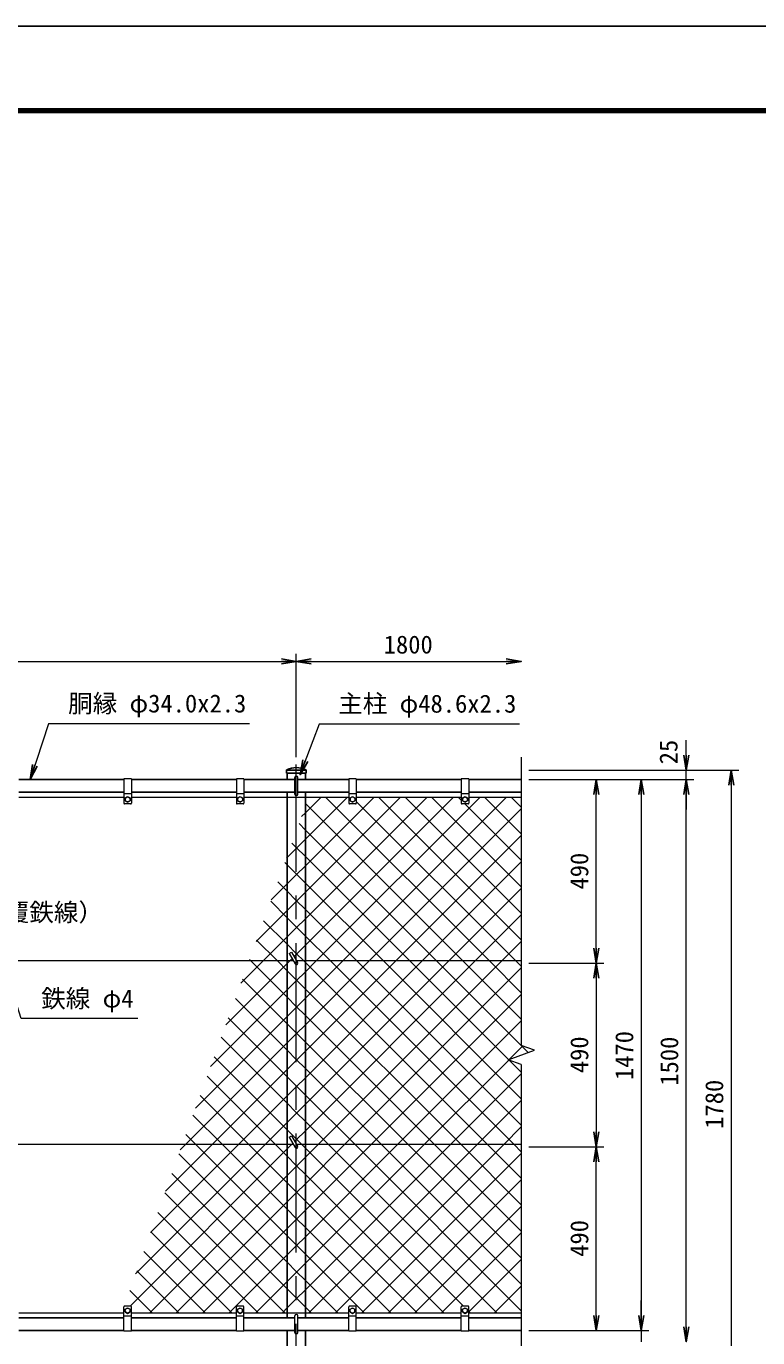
# Model space of a CAD drawing. Units: millimetres, scale not verified. Extents: x -4200 to 4200, y -2970 to 2970.
# Drawn here: x -2305 to -354, y -530 to 2970 of the extents above; entities that cross this region are included whole.
import ezdxf
from ezdxf.enums import TextEntityAlignment as Align

# ---------------------------------------------------------------- set-up
doc = ezdxf.new("R2010")
doc.units = ezdxf.units.MM
doc.header["$LTSCALE"] = 10
doc.linetypes.add('USER1', pattern=[50.8, 31.75, -6.35, 6.35, -6.35])
for name, color, linetype, lineweight in [('0-0_D-STR1', 1, 'Continuous', 25), ('0-2_D-STR3', 3, 'Continuous', 13), ('0-3_D-STR2', 7, 'Continuous', 13), ('0-4_D-BMK', 2, 'USER1', 13), ('0-5_D-STR-DIM', 7, 'Continuous', 13), ('0-6_0', 7, 'Continuous', 25), ('0-A_D-STR-TXT', 7, 'Continuous', 13), ('0-C_D-TTL', 7, 'Continuous', 25)]:
    doc.layers.add(name, color=color, linetype=linetype, lineweight=lineweight)
doc.styles.add('ＭＳ ゴシック', font='')
doc.styles.get('ＭＳ ゴシック').set_extended_font_data('MS Gothic')

# ---------------------------------------------------------------- blocks, each defined once
blk = doc.blocks.new('_Open')
at = {"layer": '0-6_0'}
blk.add_line((-10, 1.667), (0, 0), dxfattribs=at)
blk.add_lwpolyline([(-10, -1.667), (0, 0), (-10, 0)], dxfattribs=at)

msp = doc.modelspace()

# ---------------------------------------------------------------- linework, layer by layer
at = {"layer": '0-0_D-STR1'}
for p, q in [((-1611.07, 985.33), (-1611.07, 977)), ((-1558.87, 985), (-1611.07, 985)), ((-1558.87, 985.33), (-1558.87, 977)), ((-2044.97, 960), (-2324.97, 960)), ((-1744.97, 960), (-2024.97, 960)), ((-1588.97, 960), (-1724.97, 960)), ((-1558.87, 977), (-1611.07, 977)), ((-1609.27, 977), (-1609.27, 960)), ((-1444.97, 960), (-1580.97, 960)), ((-1560.67, 960), (-1560.67, 977)), ((-1144.97, 960), (-1424.97, 960)), ((-984.97, 960), (-1124.97, 960)), ((-2044.97, 926), (-2324.97, 926)), ((-1744.97, 926), (-2024.97, 926)), ((-1588.97, 926), (-1724.97, 926)), ((-1609.27, 926), (-1609.27, -476)), ((-1444.97, 926), (-1580.97, 926)), ((-1560.67, -476), (-1560.67, 926)), ((-1144.97, 926), (-1424.97, 926)), ((-984.97, 926), (-1124.97, 926)), ((-2044.97, -476), (-2324.97, -476)), ((-1744.97, -476), (-2024.97, -476)), ((-1588.97, -476), (-1724.97, -476)), ((-1444.97, -476), (-1580.97, -476)), ((-1144.97, -476), (-1424.97, -476)), ((-984.97, -476), (-1124.97, -476)), ((-2044.97, -510), (-2324.97, -510)), ((-1744.97, -510), (-2024.97, -510)), ((-1588.97, -510), (-1724.97, -510)), ((-1444.97, -510), (-1580.97, -510)), ((-1144.97, -510), (-1424.97, -510)), ((-984.97, -510), (-1124.97, -510))]:
    msp.add_line(p, q, dxfattribs=at)
msp.add_lwpolyline([(-1609.27, -510), (-1609.27, -795), (-1560.67, -795), (-1560.67, -510)], dxfattribs=at)
for centre, radius, start, end in [((-1610.07, 985.33), 1, 122.29827, 180), ((-1584.97, 932.66), 59.34, 64.40505, 115.59495), ((-1559.87, 985.33), 1, 0, 57.70173)]:
    msp.add_arc(centre, radius, start, end, dxfattribs=at)
at = {"layer": '0-2_D-STR3'}
for p, q in [((-2044.97, 962), (-2044.97, 897)), ((-2024.97, 962), (-2044.97, 962)), ((-2024.97, 962), (-2024.97, 897)), ((-1744.97, 962), (-1744.97, 897)), ((-1724.97, 962), (-1744.97, 962)), ((-1724.97, 962), (-1724.97, 897)), ((-1588.97, 921), (-1588.97, 965)), ((-1580.97, 921), (-1580.97, 965)), ((-1444.97, 962), (-1444.97, 897)), ((-1424.97, 962), (-1444.97, 962)), ((-1424.97, 962), (-1424.97, 897)), ((-1144.97, 962), (-1144.97, 897)), ((-1124.97, 962), (-1144.97, 962)), ((-1124.97, 962), (-1124.97, 897)), ((-2324.97, 913), (-2044.97, 913)), ((-2024.97, 922), (-2044.97, 922)), ((-2041.47, 910.74), (-2034.97, 914.5)), ((-2041.47, 910.74), (-2041.47, 903.26)), ((-2034.97, 914.5), (-2028.47, 910.74)), ((-2028.47, 910.74), (-2028.47, 903.26)), ((-2024.97, 913), (-1744.97, 913)), ((-1724.97, 922), (-1744.97, 922)), ((-1741.47, 910.74), (-1734.97, 914.5)), ((-1741.47, 910.74), (-1741.47, 903.26)), ((-1734.97, 914.5), (-1728.47, 910.74)), ((-1728.47, 910.74), (-1728.47, 903.26)), ((-1724.97, 913), (-1444.97, 913)), ((-1424.97, 922), (-1444.97, 922)), ((-1441.47, 910.74), (-1434.97, 914.5)), ((-1441.47, 910.74), (-1441.47, 903.26)), ((-1434.97, 914.5), (-1428.47, 910.74)), ((-1428.47, 910.74), (-1428.47, 903.26)), ((-1424.97, 913), (-1144.97, 913)), ((-1124.97, 922), (-1144.97, 922)), ((-1141.47, 910.74), (-1134.97, 914.5)), ((-1141.47, 910.74), (-1141.47, 903.26)), ((-1134.97, 914.5), (-1128.47, 910.74)), ((-1128.47, 910.74), (-1128.47, 903.26)), ((-1124.97, 913), (-984.97, 913)), ((-2026.97, 895), (-2042.97, 895)), ((-1726.97, 895), (-1742.97, 895)), ((-1426.97, 895), (-1442.97, 895)), ((-1126.97, 895), (-1142.97, 895)), ((-1604.37, 495.59), (-1597.44, 499.59)), ((-1604.37, 495.59), (-1588.44, 468)), ((-1597.44, 499.59), (-1581.51, 472)), ((-1593.06, 476), (-3383.82, 476)), ((-984.97, 476), (-1583.82, 476)), ((-1604.37, 5.59), (-1597.44, 9.59)), ((-1604.37, 5.59), (-1588.44, -22)), ((-1597.44, 9.59), (-1581.51, -18)), ((-1593.06, -14), (-3383.82, -14)), ((-984.97, -14), (-1583.82, -14)), ((-2044.97, -512), (-2044.97, -447)), ((-2026.97, -445), (-2042.97, -445)), ((-2041.47, -460.74), (-2041.47, -453.26)), ((-2028.47, -460.74), (-2028.47, -453.26)), ((-2024.97, -512), (-2024.97, -447)), ((-1744.97, -512), (-1744.97, -447)), ((-1726.97, -445), (-1742.97, -445)), ((-1741.47, -460.74), (-1741.47, -453.26)), ((-1728.47, -460.74), (-1728.47, -453.26)), ((-1724.97, -512), (-1724.97, -447)), ((-1444.97, -512), (-1444.97, -447)), ((-1426.97, -445), (-1442.97, -445)), ((-1441.47, -460.74), (-1441.47, -453.26)), ((-1428.47, -460.74), (-1428.47, -453.26)), ((-1424.97, -512), (-1424.97, -447)), ((-1144.97, -512), (-1144.97, -447)), ((-1126.97, -445), (-1142.97, -445)), ((-1141.47, -460.74), (-1141.47, -453.26)), ((-1128.47, -460.74), (-1128.47, -453.26)), ((-1124.97, -512), (-1124.97, -447)), ((-2324.97, -463), (-2044.97, -463)), ((-2024.97, -472), (-2044.97, -472)), ((-2041.47, -460.74), (-2034.97, -464.5)), ((-2034.97, -464.5), (-2028.47, -460.74)), ((-2024.97, -463), (-1744.97, -463)), ((-1724.97, -472), (-1744.97, -472)), ((-1741.47, -460.74), (-1734.97, -464.5)), ((-1734.97, -464.5), (-1728.47, -460.74)), ((-1724.97, -463), (-1444.97, -463)), ((-1588.97, -515), (-1588.97, -471)), ((-1580.97, -515), (-1580.97, -471)), ((-1424.97, -472), (-1444.97, -472)), ((-1441.47, -460.74), (-1434.97, -464.5)), ((-1434.97, -464.5), (-1428.47, -460.74)), ((-1424.97, -463), (-1144.97, -463)), ((-1124.97, -472), (-1144.97, -472)), ((-1141.47, -460.74), (-1134.97, -464.5)), ((-1134.97, -464.5), (-1128.47, -460.74)), ((-1124.97, -463), (-984.97, -463)), ((-2024.97, -512), (-2044.97, -512)), ((-1724.97, -512), (-1744.97, -512)), ((-1424.97, -512), (-1444.97, -512)), ((-1124.97, -512), (-1144.97, -512))]:
    msp.add_line(p, q, dxfattribs=at)
for points in [[(-2041.47, 903.26), (-2034.97, 899.5), (-2028.47, 903.26)], [(-1741.47, 903.26), (-1734.97, 899.5), (-1728.47, 903.26)], [(-1441.47, 903.26), (-1434.97, 899.5), (-1428.47, 903.26)], [(-1141.47, 903.26), (-1134.97, 899.5), (-1128.47, 903.26)], [(-2041.47, -453.26), (-2034.97, -449.5), (-2028.47, -453.26)], [(-1741.47, -453.26), (-1734.97, -449.5), (-1728.47, -453.26)], [(-1441.47, -453.26), (-1434.97, -449.5), (-1428.47, -453.26)], [(-1141.47, -453.26), (-1134.97, -449.5), (-1128.47, -453.26)]]:
    msp.add_lwpolyline(points, dxfattribs=at)
for centre in [(-2034.97, 907), (-1734.97, 907), (-1434.97, 907), (-1134.97, 907), (-2034.97, -457), (-1734.97, -457), (-1434.97, -457), (-1134.97, -457)]:
    msp.add_circle(centre, 6.49, dxfattribs=at)
for centre, radius, start, end in [((-1584.97, 965), 4, 0, 180), ((-1584.97, 921), 4, 180, 0), ((-2042.97, 897), 2, 180, 270), ((-2026.97, 897), 2, 270, 0), ((-1742.97, 897), 2, 180, 270), ((-1726.97, 897), 2, 270, 0), ((-1442.97, 897), 2, 180, 270), ((-1426.97, 897), 2, 270, 0), ((-1142.97, 897), 2, 180, 270), ((-1126.97, 897), 2, 270, 0), ((-1584.97, 470), 4, 210, 30), ((-1584.97, -20), 4, 210, 30), ((-2042.97, -447), 2, 90, 180), ((-2026.97, -447), 2, 0, 90), ((-1742.97, -447), 2, 90, 180), ((-1726.97, -447), 2, 0, 90), ((-1442.97, -447), 2, 90, 180), ((-1426.97, -447), 2, 0, 90), ((-1142.97, -447), 2, 90, 180), ((-1126.97, -447), 2, 0, 90), ((-1584.97, -471), 4, 0, 180), ((-1584.97, -515), 4, 180, 0)]:
    msp.add_arc(centre, radius, start, end, dxfattribs=at)
at = {"layer": '0-3_D-STR2'}
for p, q in [((-1560.67, 729.99), (-1377.66, 913)), ((-1560.67, 659.27), (-1306.95, 913)), ((-1531.82, 476), (-1094.82, 913)), ((-1461.11, 476), (-1024.11, 913)), ((-984.97, 532.49), (-1365.49, 913)), ((-984.97, 603.2), (-1294.78, 913)), ((-984.97, 673.91), (-1224.06, 913)), ((-1144.97, 904.62), (-1153.35, 913)), ((-984.97, 815.33), (-1082.64, 913)), ((-984.97, 886.04), (-1011.93, 913)), ((-1390.4, 476), (-984.97, 881.42)), ((-984.97, 744.62), (-1135.35, 895)), ((-1319.69, 476), (-984.97, 810.71)), ((-1609.27, 732.52), (-1615.5, 738.75)), ((-1248.97, 476), (-984.97, 740)), ((-1584.97, 708.22), (-1609.27, 732.52)), ((-1609.27, 681.39), (-1584.97, 705.69)), ((-1584.97, 705.69), (-1560.67, 729.99)), ((-1560.67, 683.92), (-1584.97, 708.22)), ((-1651.89, 638.77), (-1609.27, 681.39)), ((-1609.27, 661.81), (-1634.37, 686.91)), ((-1352.75, 476), (-1560.67, 683.92)), ((-1178.26, 476), (-984.97, 669.29)), ((-1584.97, 637.51), (-1609.27, 661.81)), ((-1609.27, 610.67), (-1584.97, 634.97)), ((-1584.97, 634.97), (-1560.67, 659.27)), ((-1560.67, 613.21), (-1584.97, 637.51)), ((-1692.36, 527.59), (-1609.27, 610.67)), ((-1423.46, 476), (-1560.67, 613.21)), ((-1635.59, 476), (-1690.98, 531.39)), ((-1706.3, 476), (-1709.85, 479.54)), ((-1609.27, 378.97), (-1706.3, 476)), ((-1609.27, 449.68), (-1635.59, 476)), ((-1560.67, 447.14), (-1531.82, 476)), ((-1560.67, 376.43), (-1461.11, 476)), ((-1560.67, 305.72), (-1390.4, 476)), ((-1560.67, 235.01), (-1319.69, 476)), ((-1560.67, 164.3), (-1248.97, 476)), ((-1560.67, 93.59), (-1178.26, 476)), ((-1456.13, -14), (-984.97, 457.16)), ((-984.97, 37.51), (-1423.46, 476)), ((-984.97, 108.22), (-1352.75, 476)), ((-1609.27, 308.26), (-1728.72, 427.7)), ((-1584.97, 425.38), (-1609.27, 449.68)), ((-1609.27, 398.54), (-1584.97, 422.84)), ((-1584.97, 422.84), (-1560.67, 447.14)), ((-1560.67, 401.08), (-1584.97, 425.38)), ((-1813.75, 194.07), (-1609.27, 398.54)), ((-1145.59, -14), (-1560.67, 401.08)), ((-1385.42, -14), (-984.97, 386.45)), ((-1609.27, 237.55), (-1747.58, 375.86)), ((-1584.97, 354.67), (-1609.27, 378.97)), ((-1609.27, 327.83), (-1584.97, 352.13)), ((-1584.97, 352.13), (-1560.67, 376.43)), ((-1560.67, 330.37), (-1584.97, 354.67)), ((-1854.22, 82.89), (-1609.27, 327.83)), ((-1609.27, 166.84), (-1766.45, 324.02)), ((-1216.3, -14), (-1560.67, 330.37)), ((-1314.71, -14), (-984.97, 315.74)), ((-1584.97, 283.96), (-1609.27, 308.26)), ((-1609.27, 257.12), (-1584.97, 281.42)), ((-1584.97, 281.42), (-1560.67, 305.72)), ((-1560.67, 259.66), (-1584.97, 283.96)), ((-1880.4, -14), (-1609.27, 257.12)), ((-1287.01, -14), (-1560.67, 259.66)), ((-1016.46, 213.54), (-980.85, 249.15)), ((-1584.97, 213.25), (-1609.27, 237.55)), ((-1609.27, 186.41), (-1584.97, 210.71)), ((-1584.97, 210.71), (-1560.67, 235.01)), ((-1560.67, 188.95), (-1584.97, 213.25)), ((-984.97, 178.94), (-1017.07, 211.03)), ((-1809.69, -14), (-1609.27, 186.41)), ((-1357.72, -14), (-1560.67, 188.95)), ((-1640.57, -14), (-1823.06, 168.49)), ((-1584.97, 142.54), (-1609.27, 166.84)), ((-1609.27, 115.7), (-1584.97, 140)), ((-1584.97, 140), (-1560.67, 164.3)), ((-1560.67, 118.24), (-1584.97, 142.54)), ((-1711.28, -14), (-1841.93, 116.65)), ((-1738.97, -14), (-1609.27, 115.7)), ((-1428.44, -14), (-1560.67, 118.24)), ((-1584.97, 69.29), (-1560.67, 93.59)), ((-1102.58, -14), (-984.97, 103.6)), ((-1781.99, -14), (-1860.8, 64.81)), ((-1668.26, -14), (-1609.27, 44.99)), ((-1609.27, 44.99), (-1584.97, 69.29)), ((-1852.7, -14), (-1879.67, 12.97)), ((-1031.87, -14), (-984.97, 32.89)), ((-2013.59, -359.33), (-1668.26, -14)), ((-1973.92, -248.95), (-1738.97, -14)), ((-1934.25, -138.56), (-1809.69, -14)), ((-1894.58, -28.18), (-1880.4, -14)), ((-1609.27, -257.42), (-1852.7, -14)), ((-1609.27, -186.71), (-1781.99, -14)), ((-1609.27, -116), (-1711.28, -14)), ((-1609.27, -45.29), (-1640.57, -14)), ((-1560.67, -118.54), (-1456.13, -14)), ((-1560.67, -189.25), (-1385.42, -14)), ((-1560.67, -259.96), (-1314.71, -14)), ((-1551.58, -463), (-1102.58, -14)), ((-1480.87, -463), (-1031.87, -14)), ((-984.97, -457.46), (-1428.44, -14)), ((-984.97, -386.75), (-1357.72, -14)), ((-984.97, -316.04), (-1287.01, -14)), ((-984.97, -245.33), (-1216.3, -14)), ((-984.97, -174.62), (-1145.59, -14)), ((-1609.27, -328.14), (-1898.45, -38.96)), ((-1584.97, -69.59), (-1609.27, -45.29)), ((-1560.67, -93.89), (-1584.97, -69.59)), ((-1410.16, -463), (-984.97, -37.82)), ((-1609.27, -398.85), (-1917.15, -90.97)), ((-1191.57, -463), (-1560.67, -93.89)), ((-1584.97, -140.3), (-1609.27, -116)), ((-1584.97, -142.84), (-1560.67, -118.54)), ((-1339.45, -463), (-984.97, -108.53)), ((-1615.83, -463), (-1935.84, -142.99)), ((-1905.13, -463), (-1609.27, -167.14)), ((-1609.27, -167.14), (-1584.97, -142.84)), ((-1560.67, -164.6), (-1584.97, -140.3)), ((-1262.28, -463), (-1560.67, -164.6)), ((-1686.54, -463), (-1954.53, -195.01)), ((-1584.97, -211.01), (-1609.27, -186.71)), ((-1584.97, -213.55), (-1560.67, -189.25)), ((-1268.74, -463), (-984.97, -179.24)), ((-1834.42, -463), (-1609.27, -237.85)), ((-1609.27, -237.85), (-1584.97, -213.55)), ((-1560.67, -235.31), (-1584.97, -211.01)), ((-1332.99, -463), (-1560.67, -235.31)), ((-1757.25, -463), (-1973.23, -247.02)), ((-1584.97, -281.72), (-1609.27, -257.42)), ((-1584.97, -284.26), (-1560.67, -259.96)), ((-1198.03, -463), (-984.97, -249.95)), ((-1827.96, -463), (-1991.92, -299.04)), ((-1763.71, -463), (-1609.27, -308.56)), ((-1609.27, -308.56), (-1584.97, -284.26)), ((-1560.67, -306.02), (-1584.97, -281.72)), ((-1403.7, -463), (-1560.67, -306.02)), ((-1584.97, -352.44), (-1609.27, -328.14)), ((-1124.97, -460.66), (-984.97, -320.66)), ((-1898.67, -463), (-2010.62, -351.06)), ((-1560.67, -376.74), (-1584.97, -352.44)), ((-1474.41, -463), (-1560.67, -376.74)), ((-1969.38, -463), (-2029.31, -403.07)), ((-1584.97, -423.15), (-1609.27, -398.85)), ((-1056.6, -463), (-984.97, -391.37)), ((-1560.67, -447.45), (-1584.97, -423.15)), ((-1545.12, -463), (-1560.67, -447.45)), ((-1120.86, -463), (-1124.97, -458.88)), ((-985.89, -463), (-984.97, -462.08))]:
    msp.add_line(p, q, dxfattribs=at)
for points in [[(-1732.82, 416.42), (-1673.24, 476), (-1609.27, 539.96), (-1584.97, 564.26), (-1560.67, 588.56), (-1236.24, 913)], [(-1611.43, 749.94), (-1609.27, 752.1), (-1584.97, 776.4), (-1560.67, 800.7), (-1448.37, 913)], [(-1590.67, 487.86), (-1584.97, 493.55), (-1560.67, 517.85), (-1165.53, 913)], [(-1570.97, 861.12), (-1560.67, 871.41), (-1519.08, 913)], [(-984.97, 391.07), (-1069.91, 476), (-1506.91, 913)], [(-984.97, 320.36), (-1140.62, 476), (-1558.9, 894.28)], [(-984.97, 461.78), (-999.2, 476), (-1424.97, 901.78)], [(-966.91, 231.58), (-1211.33, 476), (-1560.67, 825.35), (-1577.76, 842.44)], [(-1018.75, 212.71), (-1282.04, 476), (-1560.67, 754.64), (-1584.97, 778.94), (-1596.63, 790.59)], [(-984.97, -33.2), (-1004.17, -14), (-1494.17, 476), (-1560.67, 542.5), (-1584.97, 566.8), (-1609.27, 591.1), (-1653.24, 635.07)], [(-1588.85, -5.29), (-1584.97, -1.42), (-1560.67, 22.88), (-1107.55, 476), (-984.97, 598.58)], [(-984.97, -103.91), (-1074.88, -14), (-1560.67, 471.79), (-1564.88, 476), (-1584.97, 496.09), (-1609.27, 520.39), (-1672.11, 583.23)], [(-1975.84, -463), (-1609.27, -96.43), (-1584.97, -72.13), (-1560.67, -47.83), (-1526.84, -14), (-1036.84, 476), (-984.97, 527.87)], [(-1773.29, 305.24), (-1609.27, 469.25), (-1602.53, 476), (-1596.52, 482)], [(-1050.15, -463), (-1499.15, -14), (-1560.67, 47.53), (-1584.97, 71.83), (-1609.27, 96.13), (-1785.32, 272.18)], [(-1138.86, -445), (-1560.67, -23.18), (-1569.86, -14), (-1584.97, 1.12), (-1609.27, 25.42), (-1804.19, 220.33)], [(-1693, -463), (-1609.27, -379.27), (-1584.97, -354.97), (-1560.67, -330.67), (-1244, -14), (-1018.46, 211.54)], [(-1622.29, -463), (-1609.27, -449.99), (-1584.97, -425.69), (-1560.67, -401.39), (-1173.29, -14), (-984.97, 174.31)], [(-2028.55, -445), (-1609.27, -25.72), (-1597.55, -14), (-1594.7, -11.15)]]:
    msp.add_lwpolyline(points, dxfattribs=at)
at = {"layer": '0-4_D-BMK'}
msp.add_line((-1584.97, -810), (-1584.97, 1000), dxfattribs=at)
at = {"layer": '0-5_D-STR-DIM'}
for p, q in [((-1584.97, 1020), (-1584.97, 1295)), ((-1584.97, 1020), (-1584.97, 1295)), ((-3344.97, 1275), (-1624.97, 1275)), ((-1544.97, 1275), (-1024.97, 1275)), ((-544.97, 1025), (-544.97, 1065)), ((-984.97, 1020), (-984.97, 250.65)), ((-964.97, 985), (-404.97, 985)), ((-964.97, 985), (-524.97, 985)), ((-544.97, 960), (-544.97, 985)), ((-964.97, 960), (-644.97, 960)), ((-964.97, 960), (-524.97, 960)), ((-964.97, 960), (-524.97, 960)), ((-964.97, 960), (-764.97, 960)), ((-424.97, 945), (-424.97, -755)), ((-784.97, 510), (-784.97, 920)), ((-664.97, 920), (-664.97, -470)), ((-544.97, -500), (-544.97, 920)), ((-544.97, 920), (-544.97, 880)), ((-964.97, 470), (-764.97, 470)), ((-964.97, 470), (-764.97, 470)), ((-784.97, 430), (-784.97, 20)), ((-949.74, 237.83), (-984.97, 250.65)), ((-1020.21, 212.17), (-949.74, 237.83)), ((-984.97, 199.35), (-1020.21, 212.17)), ((-984.97, 199.35), (-984.97, -630)), ((-964.97, -20), (-764.97, -20)), ((-964.97, -20), (-764.97, -20)), ((-784.97, -470), (-784.97, -60)), ((-664.97, -470), (-664.97, -430)), ((-964.97, -510), (-644.97, -510)), ((-964.97, -510), (-644.97, -510)), ((-964.97, -510), (-764.97, -510)), ((-664.97, -510), (-664.97, -540))]:
    msp.add_line(p, q, dxfattribs=at)
at = {"layer": '0-A_D-STR-TXT'}
for points in [[(-1710.31, 1108.26), (-2246.26, 1108.26), (-2294.35, 961.9)], [(-989.58, 1108), (-1524.26, 1108), (-1574.29, 974.44)], [(-2008.02, 322.37), (-2319.35, 322.37), (-2367.45, 474.09)]]:
    msp.add_lwpolyline(points, dxfattribs=at)
at = {"layer": '0-C_D-TTL', "color": 2}
msp.add_lwpolyline([(-4200, 2970), (4200, 2970), (4200, -2970), (-4200, -2970)], close=True, dxfattribs=at)
at = {"layer": '0-C_D-TTL'}
for points in [[(-3930, 2750), (3930, 2750), (3930, -2750), (-3930, -2750)], [(-3927.5, 2747.5), (3927.5, 2747.5), (3927.5, -2747.5), (-3927.5, -2747.5)], [(-3925, 2745), (3925, 2745), (3925, -2745), (-3925, -2745)], [(-3922.5, 2742.5), (3922.5, 2742.5), (3922.5, -2742.5), (-3922.5, -2742.5)], [(-3920, 2740), (3920, 2740), (3920, -2740), (-3920, -2740)]]:
    msp.add_lwpolyline(points, close=True, dxfattribs=at)

# ---------------------------------------------------------------- block references
at = {"layer": '0-5_D-STR-DIM', "xscale": 4, "yscale": 4}
for p in [(-1584.97, 1275), (-984.97, 1275)]:
    msp.add_blockref('_Open', p, dxfattribs=at)
for p, rotation in [((-1584.97, 1275), 180), ((-544.97, 985), 270), ((-424.97, 985), 90), ((-784.97, 960), 90), ((-664.97, 960), 90), ((-544.97, 960), 90), ((-544.97, 960), 90), ((-784.97, 470), 270), ((-784.97, 470), 90), ((-784.97, -20), 270), ((-784.97, -20), 90), ((-784.97, -510), 270), ((-664.97, -510), 270), ((-664.97, -510), 270), ((-544.97, -540), 270)]:
    msp.add_blockref('_Open', p, dxfattribs=dict(at, rotation=rotation))
at = {"layer": '0-A_D-STR-TXT', "xscale": 4, "yscale": 4}
for p, rotation in [((-2294.97, 960), 251.80943), ((-1574.99, 972.57), 249.46512)]:
    msp.add_blockref('_Open', p, dxfattribs=dict(at, rotation=rotation))

# ---------------------------------------------------------------- texts
at = {"layer": '0-5_D-STR-DIM', "style": 'ＭＳ ゴシック'}
msp.add_text('1800', height=48.09, dxfattribs=at).set_placement((-1351.87, 1281.75), align=Align.BOTTOM_LEFT)
for s, p in [('25', (-553.7, 1000.65)), ('490', (-791.72, 666.5)), ('1470', (-671.72, 158.1)), ('490', (-791.72, 176.5)), ('1500', (-551.72, 143.1)), ('1780', (-431.72, 28.1)), ('490', (-791.72, -313.5))]:
    msp.add_text(s, height=48.09, rotation=90, dxfattribs=at).set_placement(p, align=Align.BOTTOM_LEFT)
at = {"layer": '0-A_D-STR-TXT', "style": 'ＭＳ ゴシック'}
for s, p in [('胴縁 φ34.0x2.3', (-2193.81, 1124.52)), ('主柱 φ48.6x2.3', (-1473.34, 1124.01)), ('（再生PET樹脂被覆鉄線）', (-2854.66, 567.4)), ('鉄線 φ4', (-2265.64, 337.24))]:
    msp.add_text(s, height=48.09, dxfattribs=at).set_placement(p, align=Align.BOTTOM_LEFT)

doc.saveas('drawing.dxf')
